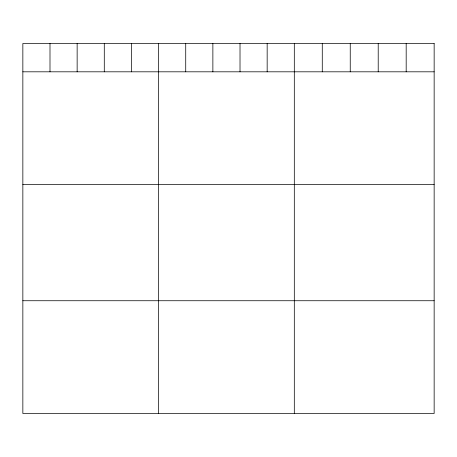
<?xml version="1.0" encoding="UTF-8"?>
<svg xmlns="http://www.w3.org/2000/svg" width="457" height="457" viewBox="0 0 457 457"><rect width="100%" height="100%" fill="white"/><g stroke="black" fill="none" stroke-linecap="round" stroke-linejoin="round"><path stroke-width="0.69" d="M22.85 71.812L434.15 71.812M22.85 184.565L434.15 184.565M22.85 300.735L434.15 300.735M406.182 43.512L406.182 71.812M378.213 43.512L378.213 71.812M350.245 43.512L350.245 71.812M322.276 43.512L322.276 71.812M294.308 43.512L294.308 413.488M267.162 43.512L267.162 71.812M240.016 43.512L240.016 71.812M212.871 43.512L212.871 71.812M185.725 43.512L185.725 71.812M158.579 43.512L158.579 413.488M131.433 43.512L131.433 71.812M104.287 43.512L104.287 71.812M77.142 43.512L77.142 71.812M49.996 43.512L49.996 71.812M434.15 43.512L22.85 43.512L22.85 413.488L434.15 413.488L434.15 43.512"/></g></svg>
